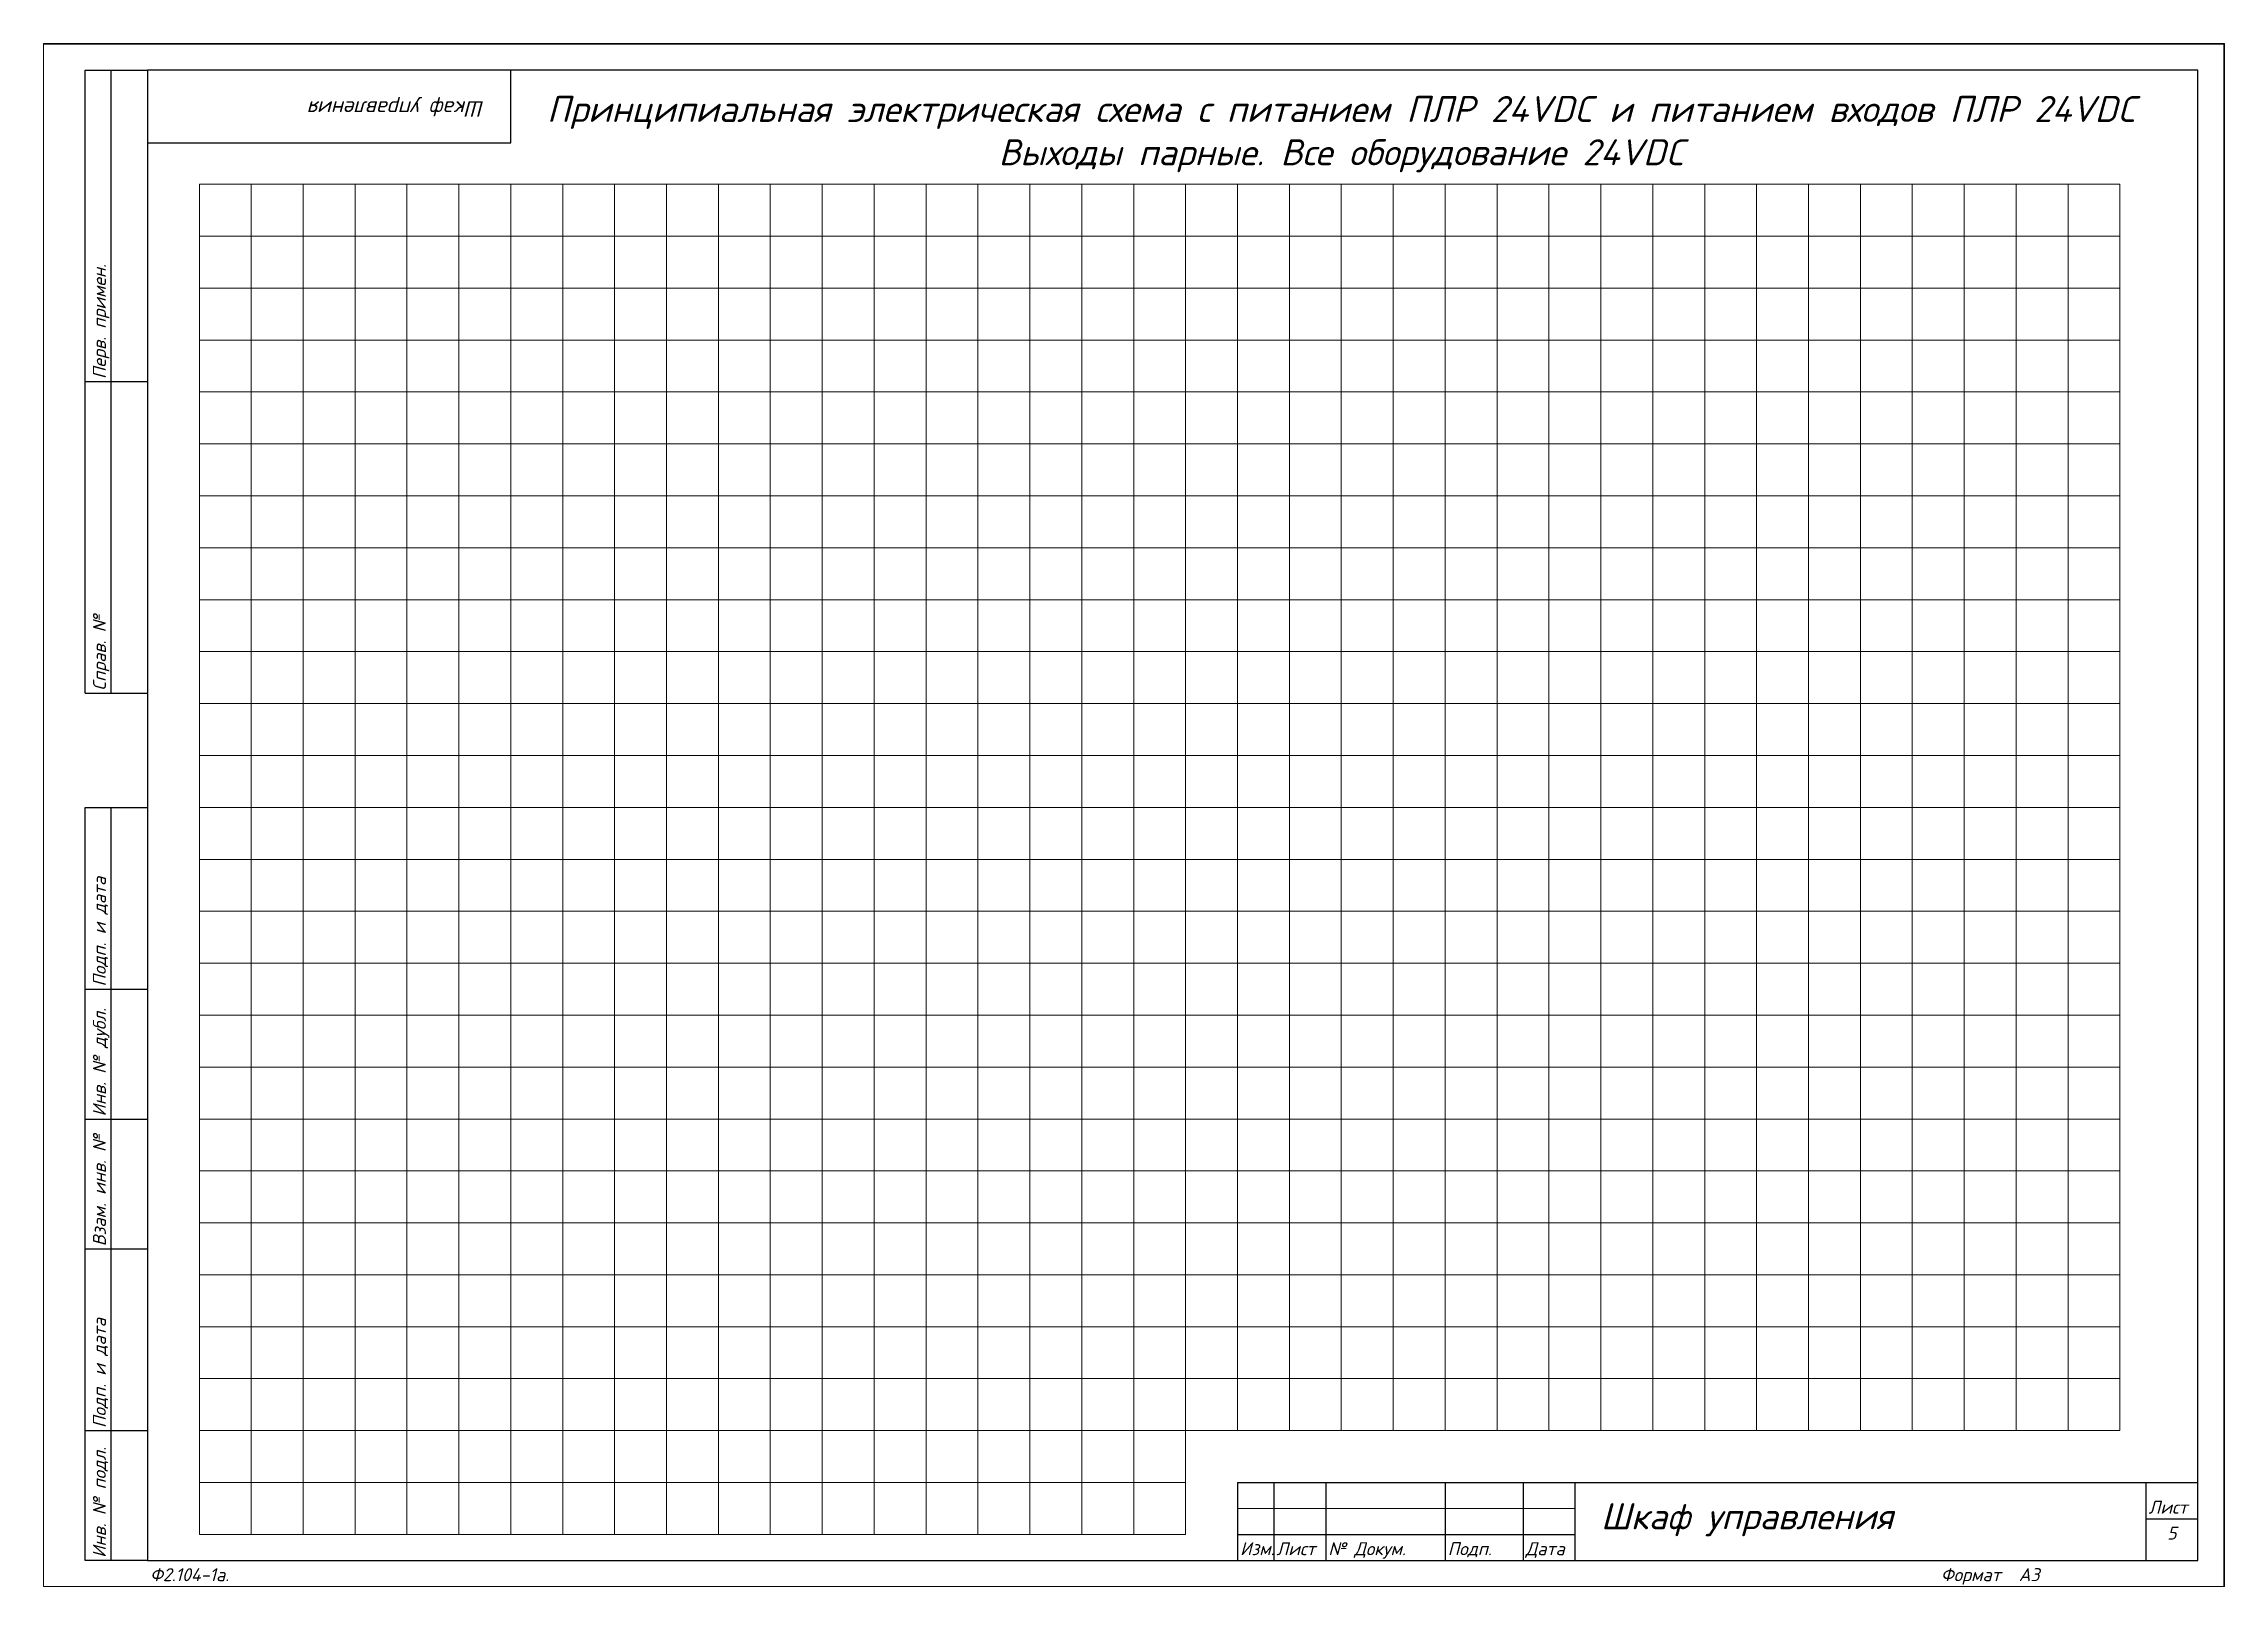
# Paper-space layout 'РэЧ26 Эл5' of a CAD drawing. Header units: millimetres. Extents: x 0 to 420, y 0 to 297.
# The model-space entities are those that its viewports show. They can reach past a viewport. Long polylines and large blocks are cut down to what shows.
import ezdxf
from ezdxf.enums import TextEntityAlignment as Align

# ---------------------------------------------------------------- set-up
doc = ezdxf.new("R2010")
doc.units = ezdxf.units.MM
doc.layers.add('4', color=4, linetype='Continuous', lineweight=15)
doc.layers.add('Основная', color=7, linetype='Continuous', lineweight=30)
doc.layers.add('Привязки', color=2, linetype='Continuous', lineweight=0, plot=False, transparency=0.8)
doc.layers.add('рамка', color=253, linetype='Continuous', lineweight=5, transparency=0.8)
doc.styles.add('текст', font='isocpeui.ttf')

# ---------------------------------------------------------------- blocks, each defined once
blk = doc.blocks.new('*U434')
at = {"layer": 'Привязки'}
blk.add_line((350, 1300), (-1850, 1300), dxfattribs=at)
blk = doc.blocks.new('*U435')
at = {"layer": 'Привязки', "color": 0, "linetype": 'ByBlock', "lineweight": -2, "transparency": 16777216}
blk.add_blockref('*U434', (14100, 0), dxfattribs=at)
blk = doc.blocks.new('*U110')
for p, q in [((8, 232), (8, 292)), ((8, 292), (20, 292)), ((13, 232), (13, 292)), ((90, 292), (90, 292)), ((90, 292), (90, 292)), ((90, 278), (90, 292)), ((90, 292), (90, 292)), ((90, 292), (90, 292)), ((90, 292), (90, 292)), ((20, 278), (90, 278)), ((8, 232), (20, 232)), ((8, 172), (8, 232)), ((13, 172), (13, 232)), ((8, 172), (20, 172)), ((8, 115), (8, 150)), ((8, 150), (20, 150)), ((13, 115), (13, 150)), ((8, 90), (8, 115)), ((8, 115), (20, 115)), ((13, 90), (13, 115)), ((8, 65), (8, 90)), ((8, 90), (20, 90)), ((13, 65), (13, 90)), ((8, 30), (8, 65)), ((8, 65), (20, 65)), ((13, 30), (13, 65)), ((8, 5), (8, 30)), ((8, 30), (20, 30)), ((13, 5), (13, 30)), ((230, 20), (415, 20)), ((230, 20), (230, 5)), ((237, 20), (237, 5)), ((247, 20), (247, 5)), ((270, 20), (270, 5)), ((285, 20), (285, 5)), ((295, 20), (295, 5)), ((405, 20), (405, 5)), ((415, 20), (415, 20)), ((415, 20), (415, 20)), ((405, 13), (415, 13)), ((230, 10), (295, 10)), ((20, 5), (8, 5)), ((230, 5), (295, 5)), ((415, 5), (415, 5)), ((415, 5), (415, 5)), ((415, 5), (415, 5)), ((415, 5), (415, 5)), ((415, 5), (415, 5)), ((415, 5), (415, 5)), ((415, 5), (415, 5))]:
    blk.add_line(p, q)
blk.add_lwpolyline([(20, 5), (415, 5), (415, 292), (20, 292)], close=True)
at = {"layer": '4'}
for p, q in [((230, 15), (295, 15)), ((415, 5), (415, 5)), ((415, 5), (415, 5)), ((415, 5), (415, 5)), ((415, 5), (415, 5)), ((415, 5), (415, 5)), ((415, 5), (415, 5)), ((415, 5), (415, 5)), ((415, 5), (415, 5)), ((415, 5), (415, 5))]:
    blk.add_line(p, q, dxfattribs=at)
at = {"layer": 'Привязки'}
blk.add_lwpolyline([(0, 0), (420, 0), (420, 297), (0, 297)], close=True, dxfattribs=at)
at = {"layer": 'рамка'}
blk.add_lwpolyline([(0, 297), (420, 297), (420, 0), (0, 0)], close=True, dxfattribs=at)
at = {"style": 'текст'}
for s, p in [('Перв. примен.', (12, 232.5)), ('Справ. №', (12, 172.5)), ('Подп. и дата', (12, 115.5)), ('Инв. № дубл.', (12, 90.5)), ('Взам. инв. №', (12, 65.5)), ('Подп. и дата', (12, 30.5)), ('Инв. № подл.', (12, 5.5))]:
    blk.add_text(s, height=2.5, rotation=90, dxfattribs=at).set_placement(p)
for s, height, p in [('Лист', 2.5, (405.5, 14)), ('Изм.', 2.5, (230.5, 6)), ('Лист', 2.5, (237.5, 6)), ('№ Докум.', 2.5, (247.5, 6)), ('Подп.', 2.5, (270.5, 6)), ('Дата', 2.5, (285.5, 6)), ('Ф2.104-1.', 0.005, (20, 4.99)), ('Разраб.', 0.0000135, (415, 5)), ('Пров.', 0.0000135, (415, 5)), ('Т.контр.', 0.0000135, (415, 5)), ('Н.контр.', 0.0000135, (415, 5)), ('Утв.', 0.0000135, (415, 5)), ('Лит.', 0.0000135, (415, 5)), ('Масса', 0.0000135, (415, 5)), ('Масштаб', 0.0000135, (415, 5)), ('Листов', 0.0000135, (415, 5)), ('Ф2.104-1а.', 2.5, (20.5, 1)), ('Формат', 2.5, (365.5, 1)), ('А3', 2.5, (380.5, 1)), ('А4', 0.025, (419.61, 0.01)), ('А2', 0.00833, (419.87, 0)), ('А1', 0.00625, (419.9, 0)), ('А0', 0.005, (419.92, 0))]:
    blk.add_text(s, height=height, dxfattribs=at).set_placement(p)
for tag, p, height in [('12', (90, 292), 0.00000373), ('13', (90, 292), 0.00000373), ('27', (90, 292), 0.00000522), ('29', (105, 249), 3.5), ('ИЗМ2', (230.5, 16), 2.5), ('ЛИСТИЗМ2', (237.5, 16), 2.5), ('№ДОКУМИЗМ2', (247.5, 16), 2.5), ('28', (415, 20), 0.0000438), ('ИЗМ1', (230.5, 11), 2.5), ('ЛИСТИЗМ1', (237.5, 11), 2.5), ('№ДОКУМИЗМ1', (247.5, 11), 2.5), ('ПОДПИЗМ1', (270.5, 11), 2.5), ('ДАТАИЗМ1', (285.5, 11), 2.5), ('ДАТАНКОНТР', (285.5, 11), 2.5), ('ОБОЗНАЧЕНИЕ', (300, 11), 5), ('ДАТАУТВ', (285.5, 6), 2.5), ('РАЗРАБ', (415, 5), 0.0000135), ('ЛИСТОВ', (415, 5), 0.0000135), ('ПРОВ', (415, 5), 0.0000135), ('ТКОНТР', (415, 5), 0.0000135), ('НКОНТР', (415, 5), 0.0000135), ('УТВ', (415, 5), 0.0000135), ('10', (415, 5), 0.0000135), ('11', (415, 5), 0.0000135), ('ПОДПИЗМ2', (415, 5), 0.0000135), ('ДАТАИЗМ2', (415, 5), 0.0000135), ('ИЗМ3', (415, 5), 0.0000135), ('ЛИСТИЗМ3', (415, 5), 0.0000135), ('№ДОКУМИЗМ3', (415, 5), 0.0000135), ('ПОДПИЗМ3', (415, 5), 0.0000135), ('ДАТАИЗМ3', (415, 5), 0.0000135), ('ИЗМ4', (415, 5), 0.0000135), ('ЛИСТИЗМ4', (415, 5), 0.0000135), ('№ДОКУМИЗМ4', (415, 5), 0.0000135), ('ПОДПИЗМ4', (415, 5), 0.0000135), ('ДАТАИЗМ4', (415, 5), 0.0000135), ('ДАТАРАЗРАБ', (415, 5), 0.0000135), ('ДАТАПРОВ', (415, 5), 0.0000135), ('ДАТАТКОНТР', (415, 5), 0.0000135)]:
    blk.add_attdef(tag, p, '', height=height, dxfattribs=at)
for tag, p, height, rotation in [('ОБОЗНАЧЕНИЕ-ВЕРХ', (85, 286), 3.5, 180), ('ПРИМЕНЯЕМОСТЬ', (19, 232.5), 2.5, 90), ('СПРАВ№', (19, 172.5), 2.5, 90), ('ДАТАУЧЁТАДУБЛ', (19, 115.5), 2.5, 90), ('ИНВ№ДУБЛ', (19, 90.5), 2.5, 90), ('ВЗАМИНВ№', (19, 65.5), 2.5, 90), ('ДАТАУЧЁТА', (19, 30.5), 2.5, 90), ('ИНВ№ПОДЛ', (19, 5.5), 2.5, 90)]:
    blk.add_attdef(tag, p, '', height=height, rotation=rotation, dxfattribs=at)
blk.add_attdef('30', text='', height=5, dxfattribs=at).set_placement((355, 34), align=Align.MIDDLE)
for tag, height, p in [('ЛИСТ', 2.5, (410, 9)), ('НАИМЕНОВАНИЕ1', 0.000027, (415, 5)), ('НАИМЕНОВАНИЕ2', 0.0000189, (415, 5)), ('НАИМЕНОВАНИЕ3', 0.0000189, (415, 5)), ('НАИМЕНОВАНИЕ4', 0.0000135, (415, 5)), ('МАССА', 0.0000189, (415, 5)), ('МАСШТАБ', 0.0000189, (415, 5)), ('МАТЕРИАЛ1', 0.0000135, (415, 5)), ('МАТЕРИАЛ2', 0.0000135, (415, 5)), ('МАТЕРИАЛ3', 0.0000135, (415, 5)), ('ПРЕДПРИЯТИЕ1', 0.0000189, (415, 5)), ('ПРЕДПРИЯТИЕ2', 0.0000189, (415, 5)), ('ПРЕДПРИЯТИЕ3', 0.0000189, (415, 5))]:
    blk.add_attdef(tag, text='', height=height, dxfattribs=at).set_placement(p, align=Align.CENTER)
for tag in ['ЛИТЕРА', 'ЛИТЕРА2', 'ЛИТЕРА3']:
    blk.add_attdef(tag, text='', height=0.0000135, dxfattribs=at).set_placement((415, 5), align=Align.RIGHT)
for tag in ['ИНДЕКС', 'ИНДЕКС2', 'ИНДЕКС3']:
    blk.add_attdef(tag, text='', height=0.0000135, dxfattribs=at).set_placement((415, 5), align=Align.TOP_LEFT)

msp = doc.modelspace()

# ---------------------------------------------------------------- linework, layer by layer
at = {"layer": 'Привязки'}
for p, q in [((22310, 13073), (22680, 13073)), ((22310, 12813), (22310, 13073)), ((22320, 13073), (22320, 12813)), ((22330, 13073), (22330, 12813)), ((22340, 13073), (22340, 12813)), ((22350, 13073), (22350, 12813)), ((22360, 13073), (22360, 12813)), ((22370, 13073), (22370, 12813)), ((22380, 13073), (22380, 12813)), ((22390, 13073), (22390, 12813)), ((22400, 13073), (22400, 12813)), ((22410, 13073), (22410, 12813)), ((22420, 13073), (22420, 12813)), ((22430, 13073), (22430, 12813)), ((22440, 13073), (22440, 12813)), ((22450, 13073), (22450, 12813)), ((22460, 13073), (22460, 12813)), ((22470, 13073), (22470, 12813)), ((22480, 13073), (22480, 12813)), ((22490, 13073), (22490, 12813)), ((22500, 13073), (22500, 12833)), ((22510, 13073), (22510, 12833)), ((22520, 13073), (22520, 12833)), ((22530, 13073), (22530, 12833)), ((22540, 13073), (22540, 12833)), ((22550, 13073), (22550, 12833)), ((22560, 13073), (22560, 12833)), ((22570, 13073), (22570, 12833)), ((22580, 13073), (22580, 12833)), ((22590, 13073), (22590, 12833)), ((22600, 13073), (22600, 12833)), ((22610, 13073), (22610, 12833)), ((22620, 13073), (22620, 12833)), ((22630, 13073), (22630, 12833)), ((22640, 13073), (22640, 12833)), ((22650, 13073), (22650, 12833)), ((22660, 13073), (22660, 12833)), ((22670, 13073), (22670, 12833)), ((22680, 13073), (22680, 12833)), ((22310, 13063), (22680, 13063)), ((22310, 13053), (22680, 13053)), ((22310, 13043), (22680, 13043)), ((22310, 13033), (22680, 13033)), ((22310, 13023), (22680, 13023)), ((22310, 13013), (22680, 13013)), ((22310, 13003), (22680, 13003)), ((22310, 12993), (22680, 12993)), ((22310, 12983), (22680, 12983)), ((22310, 12973), (22680, 12973)), ((22310, 12963), (22680, 12963)), ((22310, 12953), (22680, 12953)), ((22310, 12943), (22680, 12943)), ((22310, 12933), (22680, 12933)), ((22310, 12923), (22680, 12923)), ((22310, 12913), (22680, 12913)), ((22310, 12903), (22680, 12903)), ((22310, 12893), (22680, 12893)), ((22310, 12883), (22680, 12883)), ((22310, 12873), (22680, 12873)), ((22310, 12863), (22680, 12863)), ((22310, 12853), (22680, 12853)), ((22310, 12843), (22680, 12843)), ((22310, 12833), (22500, 12833)), ((22680, 12833), (22500, 12833)), ((22500, 12833), (22500, 12813)), ((22310, 12823), (22500, 12823)), ((22500, 12813), (22310, 12813))]:
    msp.add_line(p, q, dxfattribs=at)

# ---------------------------------------------------------------- block references
ref = msp.add_blockref('*U110', (21860, 12803))
ref.add_attrib('ОБОЗНАЧЕНИЕ', 'Шкаф управления', (22160, 12814), dxfattribs={"height": 5, "style": 'текст'})
ref.add_attrib('ОБОЗНАЧЕНИЕ-ВЕРХ', 'Шкаф управления', (21945, 13089), dxfattribs={"height": 3, "rotation": 180, "style": 'текст'})
ref.add_attrib('НАИМЕНОВАНИЕ1', 'Система', dxfattribs={"height": 0.0000189, "style": 'текст'}).set_placement((22274.99954, 12808.00017), align=Align.CENTER)
ref.add_attrib('НАИМЕНОВАНИЕ2', 'автоматического управления', dxfattribs={"height": 0.0000189, "style": 'текст'}).set_placement((22274.99954, 12808.00014), align=Align.CENTER)
ref.add_attrib('НАИМЕНОВАНИЕ3', 'уровнем', dxfattribs={"height": 0.0000189, "style": 'текст'}).set_placement((22274.99954, 12808.00011), align=Align.CENTER)
ref.add_attrib('РАЗРАБ', 'Соловьев И. П.', (22274.99909, 12808.00014), dxfattribs={"height": 0.0000108, "style": 'текст'})
ref.add_attrib('ЛИСТОВ', '3', (22274.99992, 12808.00009), dxfattribs={"height": 0.0000135, "style": 'текст'})
ref.add_attrib('ЛИСТ', '4', dxfattribs={"height": 2.5, "style": 'текст'}).set_placement((22270, 12812), align=Align.CENTER)
ref.add_attrib('МАТЕРИАЛ2', 'Принципиальная электрическая схема', dxfattribs={"height": 0.0000135, "style": 'текст'}).set_placement((22274.99954, 12808.00003), align=Align.CENTER)
ref.add_attrib('ПРЕДПРИЯТИЕ1', 'ФГБОУ ДПО "Институт', dxfattribs={"height": 0.0000108, "style": 'текст'}).set_placement((22274.99986, 12808.00006), align=Align.CENTER)
ref.add_attrib('ПРЕДПРИЯТИЕ2', 'развития профессионального', dxfattribs={"height": 0.0000108, "style": 'текст'}).set_placement((22274.99986, 12808.00003), align=Align.CENTER)
ref.add_attrib('ПРЕДПРИЯТИЕ3', 'образования"', dxfattribs={"height": 0.0000108, "style": 'текст'}).set_placement((22274.99986, 12808.00001), align=Align.CENTER)
ref = msp.add_blockref('*U110', (22280, 12803))
ref.add_attrib('ОБОЗНАЧЕНИЕ', 'Шкаф управления', (22580, 12814), dxfattribs={"height": 5, "style": 'текст'})
ref.add_attrib('ОБОЗНАЧЕНИЕ-ВЕРХ', 'Шкаф управления', (22365, 13089), dxfattribs={"height": 3, "rotation": 180, "style": 'текст'})
ref.add_attrib('НАИМЕНОВАНИЕ1', 'Система', dxfattribs={"height": 0.0000189, "style": 'текст'}).set_placement((22694.99954, 12808.00017), align=Align.CENTER)
ref.add_attrib('НАИМЕНОВАНИЕ2', 'автоматического управления', dxfattribs={"height": 0.0000189, "style": 'текст'}).set_placement((22694.99954, 12808.00014), align=Align.CENTER)
ref.add_attrib('НАИМЕНОВАНИЕ3', 'уровнем', dxfattribs={"height": 0.0000189, "style": 'текст'}).set_placement((22694.99954, 12808.00011), align=Align.CENTER)
ref.add_attrib('РАЗРАБ', 'Соловьев И. П.', (22694.99909, 12808.00014), dxfattribs={"height": 0.0000108, "style": 'текст'})
ref.add_attrib('ЛИСТОВ', '3', (22694.99992, 12808.00009), dxfattribs={"height": 0.0000135, "style": 'текст'})
ref.add_attrib('ЛИСТ', '5', dxfattribs={"height": 2.5, "style": 'текст'}).set_placement((22690, 12812), align=Align.CENTER)
ref.add_attrib('МАТЕРИАЛ2', 'Принципиальная электрическая схема', dxfattribs={"height": 0.0000135, "style": 'текст'}).set_placement((22694.99954, 12808.00003), align=Align.CENTER)
ref.add_attrib('ПРЕДПРИЯТИЕ1', 'ФГБОУ ДПО "Институт', dxfattribs={"height": 0.0000108, "style": 'текст'}).set_placement((22694.99986, 12808.00006), align=Align.CENTER)
ref.add_attrib('ПРЕДПРИЯТИЕ2', 'развития профессионального', dxfattribs={"height": 0.0000108, "style": 'текст'}).set_placement((22694.99986, 12808.00003), align=Align.CENTER)
ref.add_attrib('ПРЕДПРИЯТИЕ3', 'образования"', dxfattribs={"height": 0.0000108, "style": 'текст'}).set_placement((22694.99986, 12808.00001), align=Align.CENTER)
msp.add_blockref('*U435', (8350, 11800), dxfattribs=at)

# ---------------------------------------------------------------- texts
at = {"layer": 'Основная', "insert": (22530.0002, 13089.99996), "char_height": 5, "attachment_point": 2, "style": 'текст'}
msp.add_mtext_dynamic_manual_height_columns('Принципиальная электрическая схема с питанием ПЛР 24VDC и питанием входов ПЛР 24VDC\\PВыходы парные. Все оборудование 24VDC', width=333.9398066, gutter_width=200, heights=[15.99579], dxfattribs=at)

psp = doc.layouts.new('РэЧ26 Эл5')

# ---------------------------------------------------------------- viewports
at = {"layer": 'Основная', "view_target_point": (10397.19296, 3616.94449)}
psp.add_viewport(center=(210, 148.5), size=(420, 297), view_center_point=(12092.86641, 9334.59775), view_height=297.0837455, dxfattribs=at)

doc.saveas('drawing.dxf')
